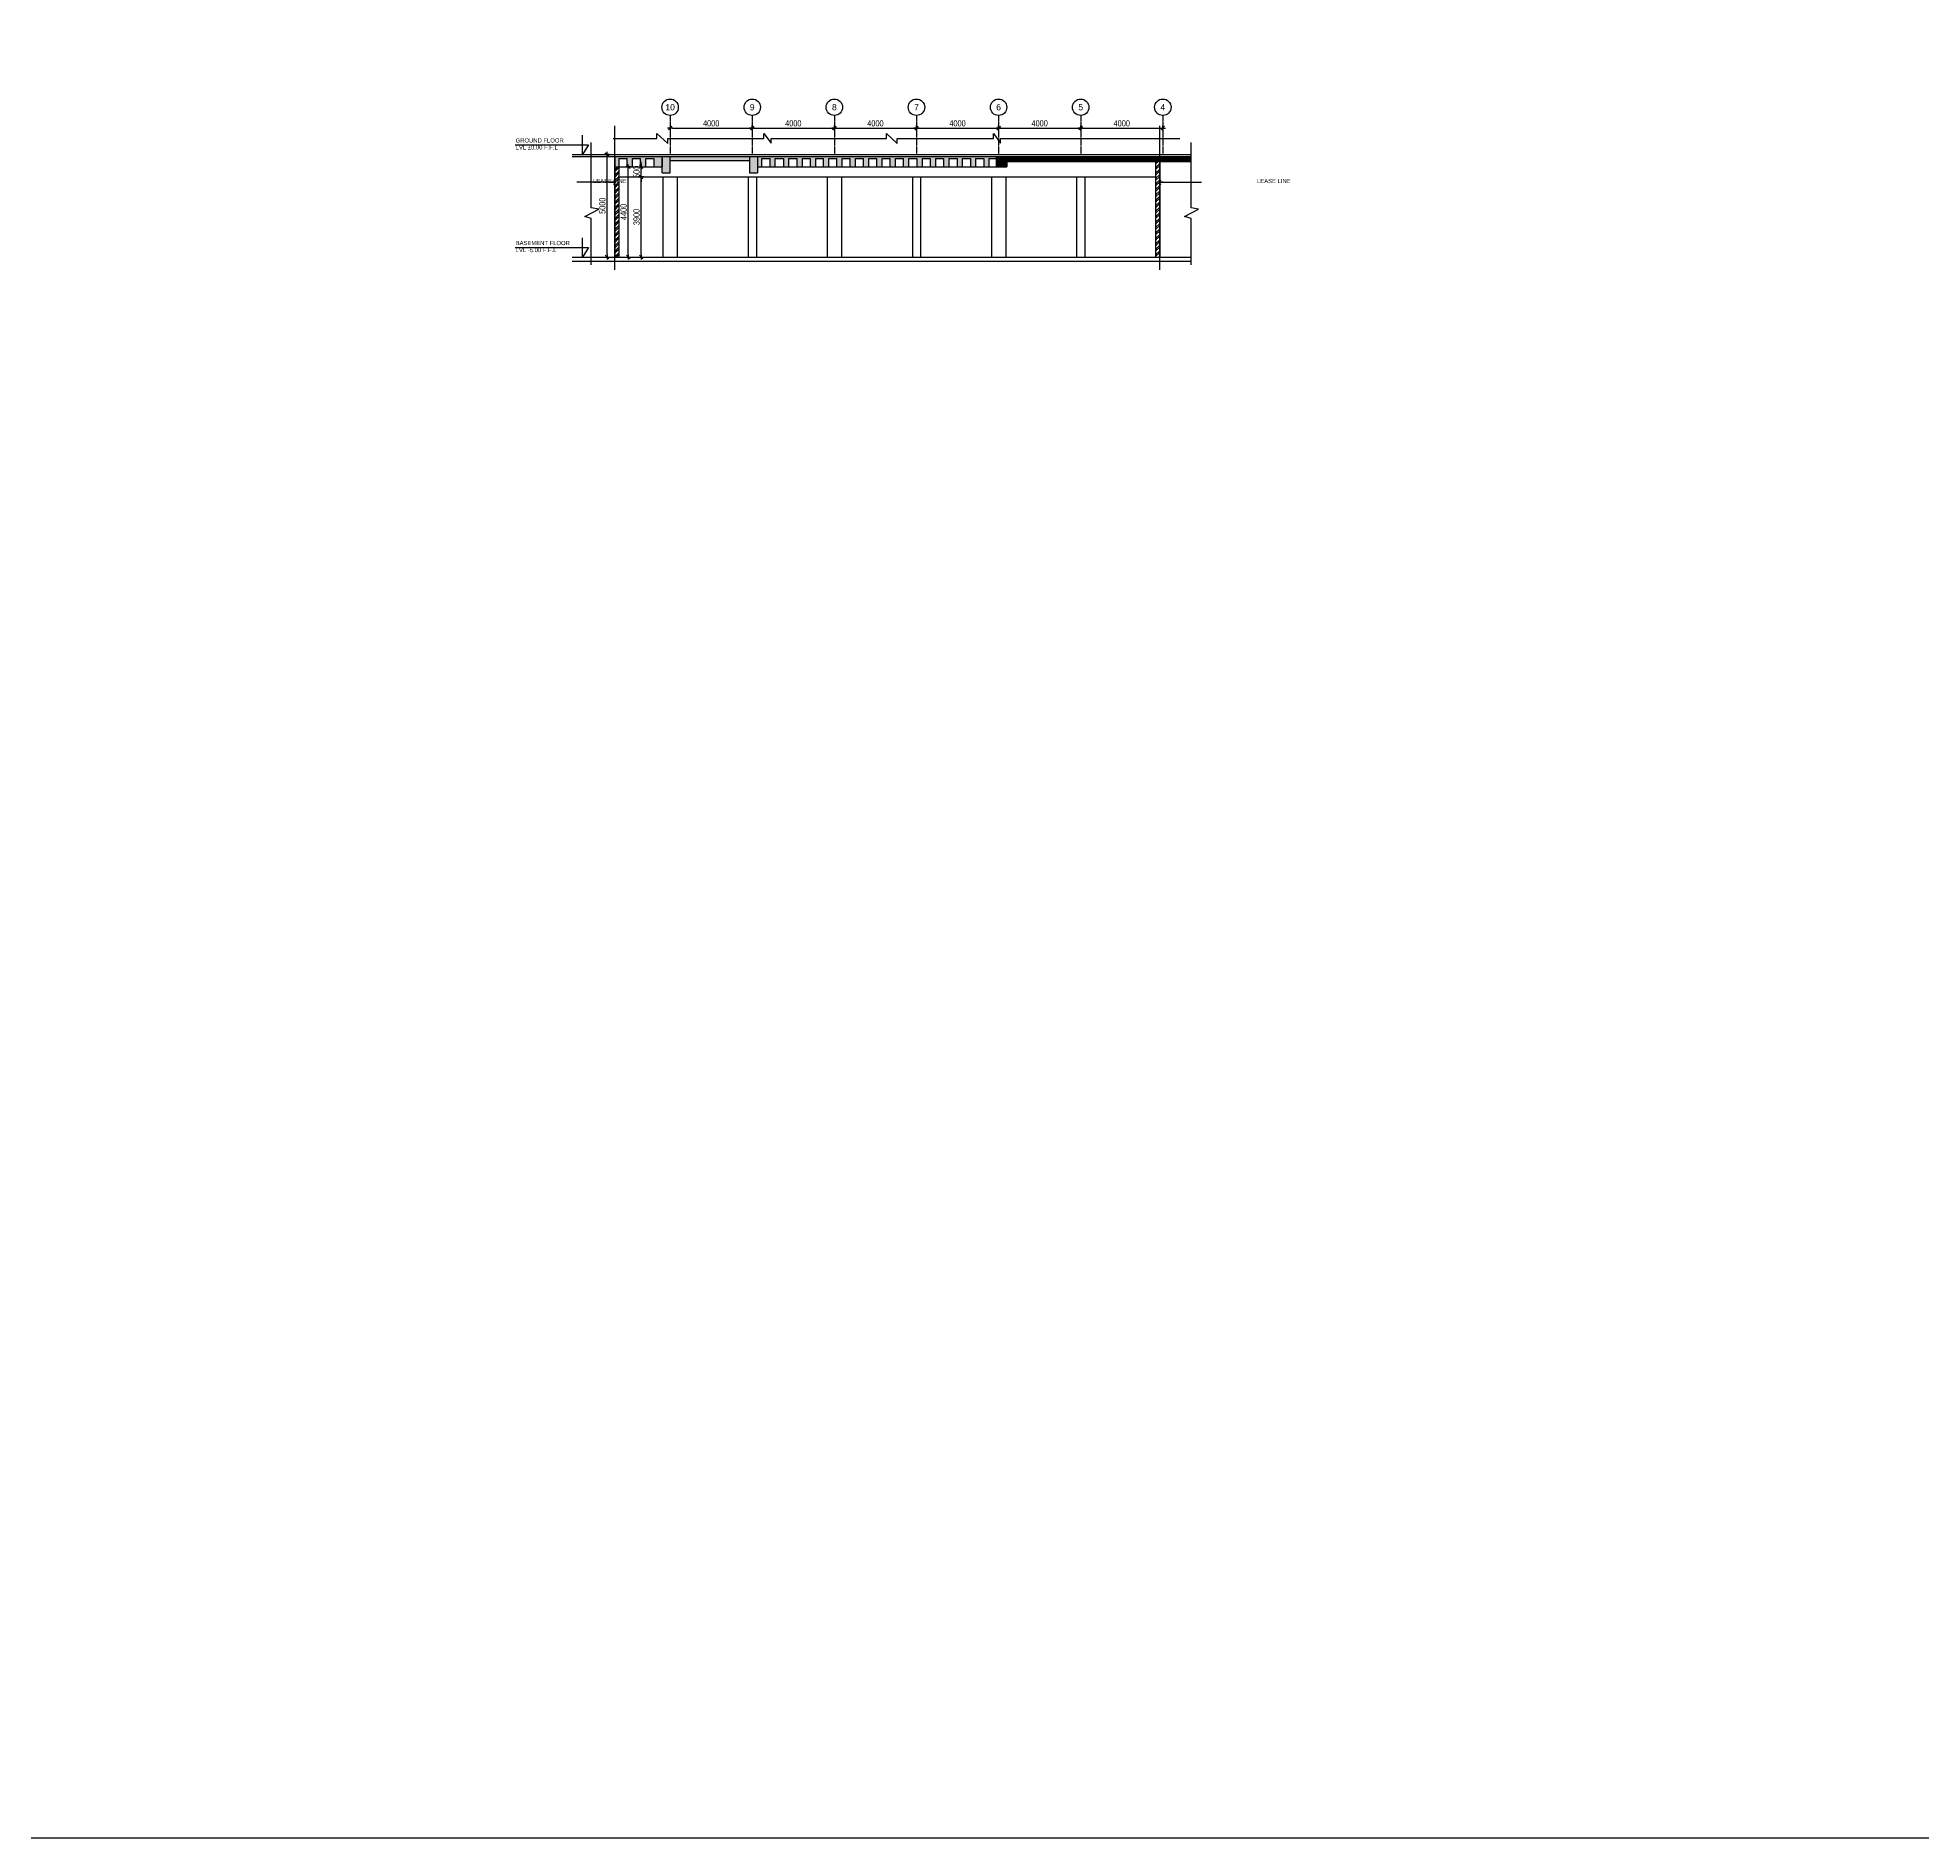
# Model space of a CAD drawing. Header units: inches. Extents: x 676944 to 1044153, y 326920 to 502369.
# Drawn here: x 768746 to 860548, y 326920 to 414644 of the extents above; entities that cross this region are included whole.
import ezdxf
from ezdxf.enums import TextEntityAlignment as Align

# ---------------------------------------------------------------- set-up
doc = ezdxf.new("R2010")
doc.units = ezdxf.units.IN
doc.header["$MEASUREMENT"] = 0
for name, pattern in [('CENTER', [50.8, 31.75, -6.35, 6.35, -6.35]), ('DASHED2', [9.525, 6.35, -3.175]), ('DOT2', [3.175, 0, -3.175]), ('HIDDEN', [9.525, 6.35, -3.175])]:
    doc.linetypes.add(name, pattern=pattern)
for name, color, linetype in [('A-DET-ANNO-5', 2, 'Continuous'), ('Axis', 9, 'CENTER'), ('dim-axis', 15, 'Continuous'), ('FFNEW', 252, 'Continuous'), ('FLOOR', 8, 'Continuous'), ('S-RIBS', 43, 'HIDDEN'), ('wall pod', 7, 'Continuous')]:
    doc.layers.add(name, color=color, linetype=linetype)
doc.layers.add('A-LEASING LINE', color=7, linetype='DASHED2', lineweight=9)
doc.layers.add('wall hatch', color=252, linetype='Continuous', lineweight=0)
doc.styles.add('118_12_DETCLG-FCB-02$0$Standard', font='swissel.ttf')
doc.styles.add('ARIAL', font='ARIALN.TTF')
doc.styles.get("Standard").update_dxf_attribs({"font": 'arial.ttf'})
doc.styles.add('style1', font='arial.ttf')
doc.dimstyles.new('DIM-100', dxfattribs={"dimscale": 150, "dimtxt": 2, "dimasz": 1, "dimexe": 0.75, "dimexo": 1, "dimgap": 0.5, "dimtad": 1, "dimdec": 0, "dimzin": 11, "dimdsep": 46, "dimtxsty": 'ARIAL', "dimblk": 'R', "dimcen": 2.5, "dimdle": 1, "dimclrd": 256, "dimclre": 256, "dimclrt": 256, "dimazin": 0, "dimtfac": 1, "dimtdec": 0, "dimtix": 1, "dimtmove": 2, "dimatfit": 3, "dimldrblk": 'R', "dimtolj": 1, "dimtzin": 3, "dimlwd": -1, "dimlwe": 13, "dimarcsym": 0})
doc.dimstyles.new('DIMS_0050', dxfattribs={"dimscale": 50, "dimtxt": 2.5, "dimasz": 1, "dimexe": 2, "dimexo": 2, "dimgap": 1, "dimtad": 1, "dimrnd": 1, "dimzin": 12, "dimdsep": 46, "dimtxsty": 'Standard', "dimblk1": 'EUGETICK', "dimblk2": 'DIMTICK1', "dimsah": 1, "dimcen": 0, "dimdle": 1, "dimclrd": 256, "dimclre": 256, "dimclrt": 7, "dimaunit": 1, "dimadec": 0, "dimazin": 0, "dimtfac": 1, "dimtix": 1, "dimtmove": 2, "dimatfit": 3, "dimldrblk": 'LEADER_ARROW', "dimfxl": 6, "dimtolj": 1, "dimtzin": 12, "dimarcsym": 0})

# ---------------------------------------------------------------- blocks, each defined once
blk = doc.blocks.new('R')
for p, q in [((-1.05, 0), (1.05, 0)), ((0, -1.05), (0, 1.05))]:
    blk.add_line(p, q)
at = {"color": 4, "lineweight": 13}
blk.add_line((-0.71, -0.71), (0.71, 0.71), dxfattribs=at)
blk = doc.blocks.new('*D241')
at = {"layer": 'Defpoints', "color": 0, "transparency": 16777216}
for p in [(799553, 409520), (803553, 410242), (803553, 409520)]:
    blk.add_point(p, dxfattribs=at)
at = {"layer": 'dim-axis', "linetype": 'DOT2', "lineweight": 13, "transparency": 16777216}
for p, q in [((799553, 409670), (799553, 410354)), ((803553, 409670), (803553, 410354))]:
    blk.add_line(p, q, dxfattribs=at)
at = {"layer": 'dim-axis', "transparency": 16777216}
blk.add_line((799673, 410242), (803433, 410242), dxfattribs=at)
at = {"layer": 'dim-axis', "transparency": 16777216, "xscale": 120, "yscale": 120, "zscale": 120, "rotation": 180}
blk.add_blockref('R', (799553, 410242), dxfattribs=at)
at = {"layer": 'dim-axis', "transparency": 16777216, "xscale": 120, "yscale": 120, "zscale": 120}
blk.add_blockref('R', (803553, 410242), dxfattribs=at)
at = {"layer": 'dim-axis', "transparency": 16777216, "insert": (801553, 410470), "char_height": 300, "attachment_point": 5, "style": 'ARIAL'}
blk.add_mtext('\\A1;4000', dxfattribs=at)
blk = doc.blocks.new('*D242')
at = {"layer": 'Defpoints', "color": 0, "transparency": 16777216}
for p in [(803553, 409520), (807553, 410242), (807553, 409906)]:
    blk.add_point(p, dxfattribs=at)
at = {"layer": 'dim-axis', "linetype": 'DOT2', "lineweight": 13, "transparency": 16777216}
for p, q in [((803553, 409670), (803553, 410354)), ((807553, 410056), (807553, 410354))]:
    blk.add_line(p, q, dxfattribs=at)
at = {"layer": 'dim-axis', "transparency": 16777216}
blk.add_line((803673, 410242), (807433, 410242), dxfattribs=at)
at = {"layer": 'dim-axis', "transparency": 16777216, "xscale": 120, "yscale": 120, "zscale": 120, "rotation": 180}
blk.add_blockref('R', (803553, 410242), dxfattribs=at)
at = {"layer": 'dim-axis', "transparency": 16777216, "xscale": 120, "yscale": 120, "zscale": 120}
blk.add_blockref('R', (807553, 410242), dxfattribs=at)
at = {"layer": 'dim-axis', "transparency": 16777216, "insert": (805553, 410470), "char_height": 300, "attachment_point": 5, "style": 'ARIAL'}
blk.add_mtext('\\A1;4000', dxfattribs=at)
blk = doc.blocks.new('*D243')
at = {"layer": 'Defpoints', "color": 0, "transparency": 16777216}
for p in [(807553, 409906), (811553, 410242), (811553, 409434)]:
    blk.add_point(p, dxfattribs=at)
at = {"layer": 'dim-axis', "linetype": 'DOT2', "lineweight": 13, "transparency": 16777216}
for p, q in [((807553, 410056), (807553, 410354)), ((811553, 409584), (811553, 410354))]:
    blk.add_line(p, q, dxfattribs=at)
at = {"layer": 'dim-axis', "transparency": 16777216}
blk.add_line((807673, 410242), (811433, 410242), dxfattribs=at)
at = {"layer": 'dim-axis', "transparency": 16777216, "xscale": 120, "yscale": 120, "zscale": 120, "rotation": 180}
blk.add_blockref('R', (807553, 410242), dxfattribs=at)
at = {"layer": 'dim-axis', "transparency": 16777216, "xscale": 120, "yscale": 120, "zscale": 120}
blk.add_blockref('R', (811553, 410242), dxfattribs=at)
at = {"layer": 'dim-axis', "transparency": 16777216, "insert": (809553, 410470), "char_height": 300, "attachment_point": 5, "style": 'ARIAL'}
blk.add_mtext('\\A1;4000', dxfattribs=at)
blk = doc.blocks.new('*D244')
at = {"layer": 'Defpoints', "color": 0, "transparency": 16777216}
for p in [(815553, 410242), (811553, 409434), (815553, 409411)]:
    blk.add_point(p, dxfattribs=at)
at = {"layer": 'dim-axis', "linetype": 'DOT2', "lineweight": 13, "transparency": 16777216}
for p, q in [((811553, 409584), (811553, 410354)), ((815553, 409561), (815553, 410354))]:
    blk.add_line(p, q, dxfattribs=at)
at = {"layer": 'dim-axis', "transparency": 16777216}
blk.add_line((811673, 410242), (815433, 410242), dxfattribs=at)
at = {"layer": 'dim-axis', "transparency": 16777216, "xscale": 120, "yscale": 120, "zscale": 120, "rotation": 180}
blk.add_blockref('R', (811553, 410242), dxfattribs=at)
at = {"layer": 'dim-axis', "transparency": 16777216, "xscale": 120, "yscale": 120, "zscale": 120}
blk.add_blockref('R', (815553, 410242), dxfattribs=at)
at = {"layer": 'dim-axis', "transparency": 16777216, "insert": (813553, 410470), "char_height": 300, "attachment_point": 5, "style": 'ARIAL'}
blk.add_mtext('\\A1;4000', dxfattribs=at)
blk = doc.blocks.new('*D245')
at = {"layer": 'Defpoints', "color": 0, "transparency": 16777216}
for p in [(819553, 410242), (819553, 409712), (815553, 409411)]:
    blk.add_point(p, dxfattribs=at)
at = {"layer": 'dim-axis', "linetype": 'DOT2', "lineweight": 13, "transparency": 16777216}
for p, q in [((815553, 409561), (815553, 410354)), ((819553, 409862), (819553, 410354))]:
    blk.add_line(p, q, dxfattribs=at)
at = {"layer": 'dim-axis', "transparency": 16777216}
blk.add_line((815673, 410242), (819433, 410242), dxfattribs=at)
at = {"layer": 'dim-axis', "transparency": 16777216, "xscale": 120, "yscale": 120, "zscale": 120, "rotation": 180}
blk.add_blockref('R', (815553, 410242), dxfattribs=at)
at = {"layer": 'dim-axis', "transparency": 16777216, "xscale": 120, "yscale": 120, "zscale": 120}
blk.add_blockref('R', (819553, 410242), dxfattribs=at)
at = {"layer": 'dim-axis', "transparency": 16777216, "insert": (817553, 410470), "char_height": 300, "attachment_point": 5, "style": 'ARIAL'}
blk.add_mtext('\\A1;4000', dxfattribs=at)
blk = doc.blocks.new('*D246')
at = {"layer": 'Defpoints', "color": 0, "transparency": 16777216}
for p in [(819553, 409712), (823553, 410242), (823553, 409600)]:
    blk.add_point(p, dxfattribs=at)
at = {"layer": 'dim-axis', "linetype": 'DOT2', "lineweight": 13, "transparency": 16777216}
for p, q in [((819553, 409862), (819553, 410354)), ((823553, 409750), (823553, 410354))]:
    blk.add_line(p, q, dxfattribs=at)
at = {"layer": 'dim-axis', "transparency": 16777216}
blk.add_line((819673, 410242), (823433, 410242), dxfattribs=at)
at = {"layer": 'dim-axis', "transparency": 16777216, "xscale": 120, "yscale": 120, "zscale": 120, "rotation": 180}
blk.add_blockref('R', (819553, 410242), dxfattribs=at)
at = {"layer": 'dim-axis', "transparency": 16777216, "xscale": 120, "yscale": 120, "zscale": 120}
blk.add_blockref('R', (823553, 410242), dxfattribs=at)
at = {"layer": 'dim-axis', "transparency": 16777216, "insert": (821553, 410470), "char_height": 300, "attachment_point": 5, "style": 'ARIAL'}
blk.add_mtext('\\A1;4000', dxfattribs=at)
blk = doc.blocks.new('*D247')
at = {"layer": 'Defpoints', "color": 0, "transparency": 16777216}
for p in [(796130, 408957), (796482, 408957), (796224, 403957)]:
    blk.add_point(p, dxfattribs=at)
at = {"layer": 'dim-axis', "linetype": 'DOT2', "lineweight": 13, "transparency": 16777216}
for p, q in [((796280, 408957), (796595, 408957)), ((796374, 403957), (796595, 403957))]:
    blk.add_line(p, q, dxfattribs=at)
at = {"layer": 'dim-axis', "transparency": 16777216}
blk.add_line((796482, 404077), (796482, 408837), dxfattribs=at)
at = {"layer": 'dim-axis', "transparency": 16777216, "xscale": 120, "yscale": 120, "zscale": 120}
for p, rotation in [((796482, 408957), 90), ((796482, 403957), 270)]:
    blk.add_blockref('R', p, dxfattribs=dict(at, rotation=rotation))
at = {"layer": 'dim-axis', "transparency": 16777216, "insert": (796254, 406457), "char_height": 300, "attachment_point": 5, "rotation": 90, "style": 'ARIAL'}
blk.add_mtext('\\A1;5000', dxfattribs=at)
blk = doc.blocks.new('*D248')
at = {"layer": 'Defpoints', "color": 0, "transparency": 16777216}
for p in [(796895, 408357), (797515, 408357), (796895, 403957)]:
    blk.add_point(p, dxfattribs=at)
at = {"layer": 'dim-axis', "linetype": 'DOT2', "lineweight": 13, "transparency": 16777216}
for p, q in [((797045, 408357), (797628, 408357)), ((797045, 403957), (797628, 403957))]:
    blk.add_line(p, q, dxfattribs=at)
at = {"layer": 'dim-axis', "transparency": 16777216}
blk.add_line((797515, 404077), (797515, 408237), dxfattribs=at)
at = {"layer": 'dim-axis', "transparency": 16777216, "xscale": 120, "yscale": 120, "zscale": 120}
for p, rotation in [((797515, 408357), 90), ((797515, 403957), 270)]:
    blk.add_blockref('R', p, dxfattribs=dict(at, rotation=rotation))
at = {"layer": 'dim-axis', "transparency": 16777216, "insert": (797287, 406157), "char_height": 300, "attachment_point": 5, "rotation": 90, "style": 'ARIAL'}
blk.add_mtext('\\A1;4400', dxfattribs=at)
blk = doc.blocks.new('*D249')
at = {"layer": 'Defpoints', "color": 0, "transparency": 16777216}
for p in [(798054, 407857), (798144, 407857), (797754, 403957)]:
    blk.add_point(p, dxfattribs=at)
at = {"layer": 'dim-axis', "transparency": 16777216}
blk.add_line((798144, 404077), (798144, 407737), dxfattribs=at)
at = {"layer": 'dim-axis', "linetype": 'DOT2', "lineweight": 13, "transparency": 16777216}
for p, q in [((798204, 407857), (798257, 407857)), ((797904, 403957), (798257, 403957))]:
    blk.add_line(p, q, dxfattribs=at)
at = {"layer": 'dim-axis', "transparency": 16777216, "xscale": 120, "yscale": 120, "zscale": 120}
for p, rotation in [((798144, 407857), 90), ((798144, 403957), 270)]:
    blk.add_blockref('R', p, dxfattribs=dict(at, rotation=rotation))
at = {"layer": 'dim-axis', "transparency": 16777216, "insert": (797916, 405907), "char_height": 300, "attachment_point": 5, "rotation": 90, "style": 'ARIAL'}
blk.add_mtext('\\A1;3900', dxfattribs=at)
blk = doc.blocks.new('*D250')
at = {"layer": 'Defpoints', "color": 0, "transparency": 16777216}
for p in [(797836, 408357), (798054, 407857), (798144, 408357)]:
    blk.add_point(p, dxfattribs=at)
at = {"layer": 'dim-axis', "transparency": 16777216}
for p, q in [((798144, 408477), (798144, 408597)), ((798144, 407857), (798144, 408357)), ((798144, 407737), (798144, 407617))]:
    blk.add_line(p, q, dxfattribs=at)
at = {"layer": 'dim-axis', "linetype": 'DOT2', "lineweight": 13, "transparency": 16777216}
for p, q in [((797986, 408357), (798257, 408357)), ((798204, 407857), (798257, 407857))]:
    blk.add_line(p, q, dxfattribs=at)
at = {"layer": 'dim-axis', "transparency": 16777216, "xscale": 120, "yscale": 120, "zscale": 120}
for p, rotation in [((798144, 408357), 270), ((798144, 407857), 90)]:
    blk.add_blockref('R', p, dxfattribs=dict(at, rotation=rotation))
at = {"layer": 'dim-axis', "transparency": 16777216, "insert": (797916, 408107), "char_height": 300, "attachment_point": 5, "rotation": 90, "style": 'ARIAL'}
blk.add_mtext('\\A1;500', dxfattribs=at)
blk = doc.blocks.new('DIMTICK1')
at = {"linetype": 'Continuous'}
for p, q in [((1.25, 0), (-1.25, 0)), ((0, -1.25), (0, 1.25))]:
    blk.add_line(p, q, dxfattribs=at)
at = {"linetype": 'Continuous', "const_width": 0.25}
blk.add_lwpolyline([(-0.88, -0.88), (0.88, 0.88)], dxfattribs=at)
blk = doc.blocks.new('EUGETICK')
for p, q in [((-1, 0), (1, 0)), ((0, -1.75), (0, 1.75))]:
    blk.add_line(p, q)
at = {"const_width": 0.3}
blk.add_lwpolyline([(-1, -1), (1, 1)], dxfattribs=at)
blk = doc.blocks.new('LEADER_ARROW')
at = {"linetype": 'Continuous'}
blk.add_line((-1.5, 0), (0, 0), dxfattribs=at)
at = {"linetype": 'Continuous', "const_width": 0.25}
blk.add_lwpolyline([(-0.75, 1.3), (0, 0), (-0.75, -1.3)], dxfattribs=at)

msp = doc.modelspace()

# ---------------------------------------------------------------- hatches: boundary and pattern name
at = {"layer": 'S-RIBS'}
h = msp.add_hatch(dxfattribs=at)
h.set_pattern_fill('ANSI31', color=9, scale=10)
h.paths.add_polyline_path([(797062.4, 408757), (797462.4, 408757), (797462.4, 408357), (797712.4, 408357), (797712.4, 408757), (798112.4, 408757), (798112.4, 408357), (798362.4, 408357), (798362.4, 408757), (798762.4, 408757), (798762.4, 408357), (799163, 408357), (799163, 408857), (796852.8, 408857), (796852.8, 408357), (797062.4, 408357)])
h.paths.add_polyline_path([(799563, 408857), (799163, 408857), (799163, 408057), (799563, 408057)])
h.paths.add_polyline_path([(803413, 408857), (799563, 408857), (799563, 408657), (803413, 408657)])
h.paths.add_polyline_path([(803813, 408857), (803413, 408857), (803413, 408057), (803813, 408057)])
h.paths.add_polyline_path([(815452.1, 408857), (803813, 408857), (803813, 408357), (804027.1, 408357), (804027.1, 408757), (804427.1, 408757), (804427.1, 408357), (804677.1, 408357), (804677.1, 408757), (805077.1, 408757), (805077.1, 408357), (805327.1, 408357), (805327.1, 408757), (805727.1, 408757), (805727.1, 408357), (805977.1, 408357), (805977.1, 408757), (806377.1, 408757), (806377.1, 408357), (806627.1, 408357), (806627.1, 408757), (807027.1, 408757), (807027.1, 408357), (807277.1, 408357), (807277.1, 408757), (807677.1, 408757), (807677.1, 408357), (807927.1, 408357), (807927.1, 408757), (808327.1, 408757), (808327.1, 408357), (808577.1, 408357), (808577.1, 408757), (808977.1, 408757), (808977.1, 408357), (809227.1, 408357), (809227.1, 408757), (809627.1, 408757), (809627.1, 408357), (809877.1, 408357), (809877.1, 408757), (810277.1, 408757), (810277.1, 408357), (810527.1, 408357), (810527.1, 408757), (810927.1, 408757), (810927.1, 408357), (811177.1, 408357), (811177.1, 408757), (811577.1, 408757), (811577.1, 408357), (811827.1, 408357), (811827.1, 408757), (812227.1, 408757), (812227.1, 408357), (812477.1, 408357), (812477.1, 408757), (812877.1, 408757), (812877.1, 408357), (813127.1, 408357), (813127.1, 408757), (813527.1, 408757), (813527.1, 408357), (813777.1, 408357), (813777.1, 408757), (814177.1, 408757), (814177.1, 408357), (814427.1, 408357), (814427.1, 408757), (814827.1, 408757), (814827.1, 408357), (815077.1, 408357), (815077.1, 408757), (815452.1, 408757)])
h = msp.add_hatch(dxfattribs=at)
h.set_pattern_fill('ANSI31', color=9, scale=10)
h.paths.add_polyline_path([(815952.1, 408857), (815452.1, 408857), (815452.1, 408357), (815952.1, 408357)])
h.paths.add_polyline_path([(824928.5, 408857), (815952.1, 408857), (815952.1, 408607), (824928.5, 408607)])
at = {"layer": 'wall hatch', "ltscale": 500}
h = msp.add_hatch(dxfattribs=at)
h.set_pattern_fill('ANSI32', color=256, scale=500, angle=180)
h.paths.add_polyline_path([(823402.1, 408607), (823202.1, 408607), (823202.1, 403957), (823402.1, 403957)])
h.paths.add_polyline_path([(797052.8, 408357), (796852.8, 408357), (796852.8, 403957), (797052.8, 403957)])

# ---------------------------------------------------------------- linework, layer by layer
at = {"color": 3}
for points in [[(792002.1, 409428.5), (795572, 409428.5), (795283, 408957), (795285, 409889.8)], [(792002.1, 404428.5), (795572, 404428.5), (795283, 403957), (795285, 404889.8)]]:
    msp.add_lwpolyline(points, dxfattribs=at)
at = {"layer": 'A-LEASING LINE', "color": 5, "linetype": 'DASHED2', "const_width": 70, "elevation": 0}
for points in [[(796852.8, 403329.6), (796852.8, 410357.4)], [(823402.1, 403329.6), (823402.1, 410357.4)]]:
    msp.add_lwpolyline(points, dxfattribs=at)
at = {"layer": 'Axis'}
for p, q in [((799552.8, 410856), (799552.8, 408957)), ((803552.8, 410856), (803552.8, 408957)), ((807552.8, 410856), (807552.8, 408957)), ((811552.8, 410856), (811552.8, 408957)), ((815552.8, 410856), (815552.8, 408957)), ((819552.8, 410856), (819552.8, 408957)), ((823552.8, 410856), (823552.8, 408957))]:
    msp.add_line(p, q, dxfattribs=at)
at = {"layer": 'FFNEW', "color": 7, "linetype": 'Continuous', "ltscale": 100}
for p, q in [((794783, 408957), (824928.5, 408957)), ((796852.8, 408857), (796852.8, 403957)), ((823202.1, 408607), (823202.1, 403957)), ((823402.1, 408607), (823402.1, 403957)), ((797052.8, 408357), (797052.8, 403957)), ((799202.1, 407857), (799202.1, 403957)), ((799902.1, 407857), (799902.1, 403957)), ((803352.8, 407857), (803352.8, 403957)), ((803752.8, 407857), (803752.8, 403957)), ((807202.1, 407857), (807202.1, 403957)), ((807902.1, 407857), (807902.1, 403957)), ((811352.8, 407857), (811352.8, 403957)), ((811752.8, 407857), (811752.8, 403957)), ((815202.1, 407857), (815202.1, 403957)), ((815902.1, 407857), (815902.1, 403957)), ((819352.1, 407857), (819352.1, 403957)), ((819752.1, 407857), (819752.1, 403957)), ((794783, 403957), (824928.5, 403957)), ((794783, 403757), (824928.5, 403757))]:
    msp.add_line(p, q, dxfattribs=at)
at = {"layer": 'FFNEW', "color": 6, "linetype": 'Continuous', "ltscale": 100}
for p, q in [((794783, 408857), (824928.5, 408857)), ((797062.4, 408757), (797062.4, 408357)), ((797062.4, 408757), (797462.4, 408757)), ((797462.4, 408357), (797462.4, 408757)), ((797712.4, 408357), (797712.4, 408757)), ((797712.4, 408757), (798112.4, 408757)), ((798112.4, 408357), (798112.4, 408757)), ((798362.4, 408357), (798362.4, 408757)), ((798362.4, 408757), (798762.4, 408757)), ((798762.4, 408757), (798762.4, 408357)), ((799163, 408057), (799163, 408857)), ((799163, 408757), (799163, 408357)), ((799563, 408057), (799563, 408857)), ((799563, 408657), (803413, 408657)), ((803413, 408857), (803413, 408057)), ((803813, 408857), (803813, 408057)), ((804027.1, 408357), (804027.1, 408757)), ((804027.1, 408757), (804427.1, 408757)), ((804427.1, 408357), (804427.1, 408757)), ((804677.1, 408357), (804677.1, 408757)), ((804677.1, 408757), (805077.1, 408757)), ((805077.1, 408757), (805077.1, 408357)), ((805327.1, 408757), (805327.1, 408357)), ((805327.1, 408757), (805727.1, 408757)), ((805727.1, 408757), (805727.1, 408357)), ((805977.1, 408757), (805977.1, 408357)), ((805977.1, 408757), (806377.1, 408757)), ((806377.1, 408757), (806377.1, 408357)), ((806627.1, 408757), (806627.1, 408357)), ((806627.1, 408757), (807027.1, 408757)), ((807027.1, 408357), (807027.1, 408757)), ((807277.1, 408357), (807277.1, 408757)), ((807277.1, 408757), (807677.1, 408757)), ((807677.1, 408357), (807677.1, 408757)), ((807927.1, 408357), (807927.1, 408757)), ((807927.1, 408757), (808327.1, 408757)), ((808327.1, 408357), (808327.1, 408757)), ((808577.1, 408357), (808577.1, 408757)), ((808577.1, 408757), (808977.1, 408757)), ((808977.1, 408357), (808977.1, 408757)), ((809227.1, 408357), (809227.1, 408757)), ((809227.1, 408757), (809627.1, 408757)), ((809627.1, 408357), (809627.1, 408757)), ((809877.1, 408357), (809877.1, 408757)), ((809877.1, 408757), (810277.1, 408757)), ((810277.1, 408357), (810277.1, 408757)), ((810527.1, 408357), (810527.1, 408757)), ((810527.1, 408757), (810927.1, 408757)), ((810927.1, 408357), (810927.1, 408757)), ((811177.1, 408357), (811177.1, 408757)), ((811177.1, 408757), (811577.1, 408757)), ((811577.1, 408757), (811577.1, 408357)), ((811827.1, 408757), (811827.1, 408357)), ((811827.1, 408757), (812227.1, 408757)), ((812227.1, 408757), (812227.1, 408357)), ((812477.1, 408757), (812477.1, 408357)), ((812477.1, 408757), (812877.1, 408757)), ((812877.1, 408757), (812877.1, 408357)), ((813127.1, 408757), (813127.1, 408357)), ((813127.1, 408757), (813527.1, 408757)), ((813527.1, 408757), (813527.1, 408357)), ((813777.1, 408757), (813777.1, 408357)), ((813777.1, 408757), (814177.1, 408757)), ((814177.1, 408757), (814177.1, 408357)), ((814427.1, 408757), (814427.1, 408357)), ((814427.1, 408757), (814827.1, 408757)), ((814827.1, 408757), (814827.1, 408357)), ((815077.1, 408757), (815077.1, 408357)), ((815077.1, 408757), (815452.1, 408757)), ((815452.1, 408357), (815452.1, 408857)), ((815452.1, 408757), (815452.1, 408357)), ((815952.1, 408357), (815952.1, 408857)), ((815952.1, 408757), (815952.1, 408357)), ((815952.1, 408607), (824928.5, 408607)), ((824928.5, 408607), (824928.5, 408957)), ((796852.8, 408357), (799163, 408357)), ((797052.8, 407857), (823202.1, 407857)), ((799163, 408057), (799563, 408057)), ((803413, 408057), (803813, 408057)), ((803813, 408357), (815952.1, 408357))]:
    msp.add_line(p, q, dxfattribs=at)
at = {"layer": 'FFNEW', "color": 7, "linetype": 'Continuous', "ltscale": 100}
for points in [[(795703.5, 403576), (795703.5, 405837), (795391.5, 405928), (796073, 406295.5), (795703.5, 406357.5), (795703.5, 409532)], [(824928.5, 403576), (824928.5, 405837), (824616.5, 405928), (825298, 406295.5), (824928.5, 406357.5), (824928.5, 409532)]]:
    msp.add_lwpolyline(points, dxfattribs=at)
at = {"layer": 'wall pod', "ltscale": 100}
msp.add_lwpolyline([(676944.3, 502368.6), (1044152.6, 502368.6), (1044152.6, 326919.7), (676944.3, 326919.7)], close=True, dxfattribs=at)
at = {"layer": 'wall pod', "ltscale": 100, "elevation": 0}
for points in [[(796775, 409736.1), (798912.8, 409736.1), (798912.8, 409976.8), (799436.7, 409483.7), (799436.7, 409736.1), (804123.4, 409736.1), (804123.4, 409970.1), (804469.5, 409498.9), (804469.5, 409736.1), (805541.7, 409736.1)], [(805523.3, 409736.1), (810090.4, 409736.1), (810090.4, 409976.8), (810614.3, 409483.7), (810614.3, 409736.1), (815301, 409736.1), (815301, 409970.1), (815647.1, 409498.9), (815647.1, 409736.1), (824388.4, 409736.1)]]:
    msp.add_lwpolyline(points, dxfattribs=at)
at = {"layer": 'wall pod', "ltscale": 100}
for centre in [(799552.8, 411256, 0), (803552.8, 411256, 0), (807552.8, 411256, 0), (811552.8, 411256, 0), (815552.8, 411256, 0), (819552.8, 411256, 0), (823552.8, 411256, 0)]:
    msp.add_circle(centre, 400, dxfattribs=at)

# ---------------------------------------------------------------- texts
at = {"layer": 'A-DET-ANNO-5', "char_height": 204.8, "width": 4247.989, "style": '118_12_DETCLG-FCB-02$0$Standard'}
for s, insert, attachment_point in [('GROUND FLOOR \\PLVL %%P0.00 F.F.L', (792030.7, 409467.6), 4), ('LEASE LINE', (797436.3, 407661.5, 0), 6), ('LEASE LINE', (829780.3, 407661.5, 0), 6), ('BASEMENT FLOOR \\PLVL -5.00 F.F.L', (792030.7, 404467.6), 4)]:
    msp.add_mtext(s, dxfattribs=dict(at, insert=insert, attachment_point=attachment_point))
at = {"layer": 'wall pod', "ltscale": 100, "style": 'style1'}
for s, p in [('10', (799552.8, 411256, 0)), ('9', (803552.8, 411256, 0)), ('8', (807552.8, 411256, 0)), ('7', (811552.8, 411256, 0)), ('6', (815552.8, 411256, 0)), ('5', (819552.8, 411256, 0)), ('4', (823552.8, 411256, 0))]:
    msp.add_text(s, height=300, dxfattribs=at).set_placement(p, align=Align.MIDDLE)

# ---------------------------------------------------------------- dimensions: what is measured, and where the dimension line sits
at = {"layer": 'dim-axis', "color": 3}
for base, p1, p2, picture, middle in [((803552.8, 410241.5), (799552.8, 409519.5), (803552.8, 409519.5), '*D241', (801552.8, 410469.7)), ((807552.8, 410241.5), (803552.8, 409519.5), (807552.8, 409906.5), '*D242', (805552.8, 410469.7)), ((811552.8, 410241.5), (807552.8, 409906.5), (811552.8, 409434.5), '*D243', (809552.8, 410469.7)), ((815552.8, 410241.5), (811552.8, 409434.5), (815552.8, 409411), '*D244', (813552.8, 410469.7)), ((819552.8, 410241.5), (815552.8, 409411), (819552.8, 409712.5), '*D245', (817552.8, 410469.7)), ((823552.8, 410241.5), (819552.8, 409712.5), (823552.8, 409600), '*D246', (821552.8, 410469.7))]:
    dim = msp.add_linear_dim(base=base, p1=p1, p2=p2, dimstyle='DIM-100', override={"dimasz": 0.8}, dxfattribs=at)
    dim.commit()
    dim.dimension.update_dxf_attribs({"geometry": picture, "text_midpoint": middle})
for base, p1, p2, picture, middle in [((796482.5, 408957), (796223.8, 403957), (796130.2, 408957), '*D247', (796254.3, 406457)), ((798144.5, 408357), (798054.5, 407857), (797836, 408357), '*D250', (797916.3, 408107)), ((797515, 408357), (796895.2, 403957), (796895.2, 408357), '*D248', (797286.8, 406157)), ((798144.5, 407857), (797754.1, 403957), (798054.5, 407857), '*D249', (797916.3, 405907))]:
    dim = msp.add_linear_dim(base=base, p1=p1, p2=p2, angle=90, dimstyle='DIM-100', override={"dimasz": 0.8}, dxfattribs=at)
    dim.commit()
    dim.dimension.update_dxf_attribs({"geometry": picture, "text_midpoint": middle})

# ---------------------------------------------------------------- leaders
at = {"layer": 'FLOOR', "color": 8}
for points in [[(796852.8, 407600), (795009, 407600)], [(823402.1, 407600), (825443.5, 407600)]]:
    msp.add_leader(points, dimstyle='DIMS_0050', override={"dimasz": 2, "dimclrd": 8, "dimfxl": 20}, dxfattribs=at)

doc.saveas('drawing.dxf')
